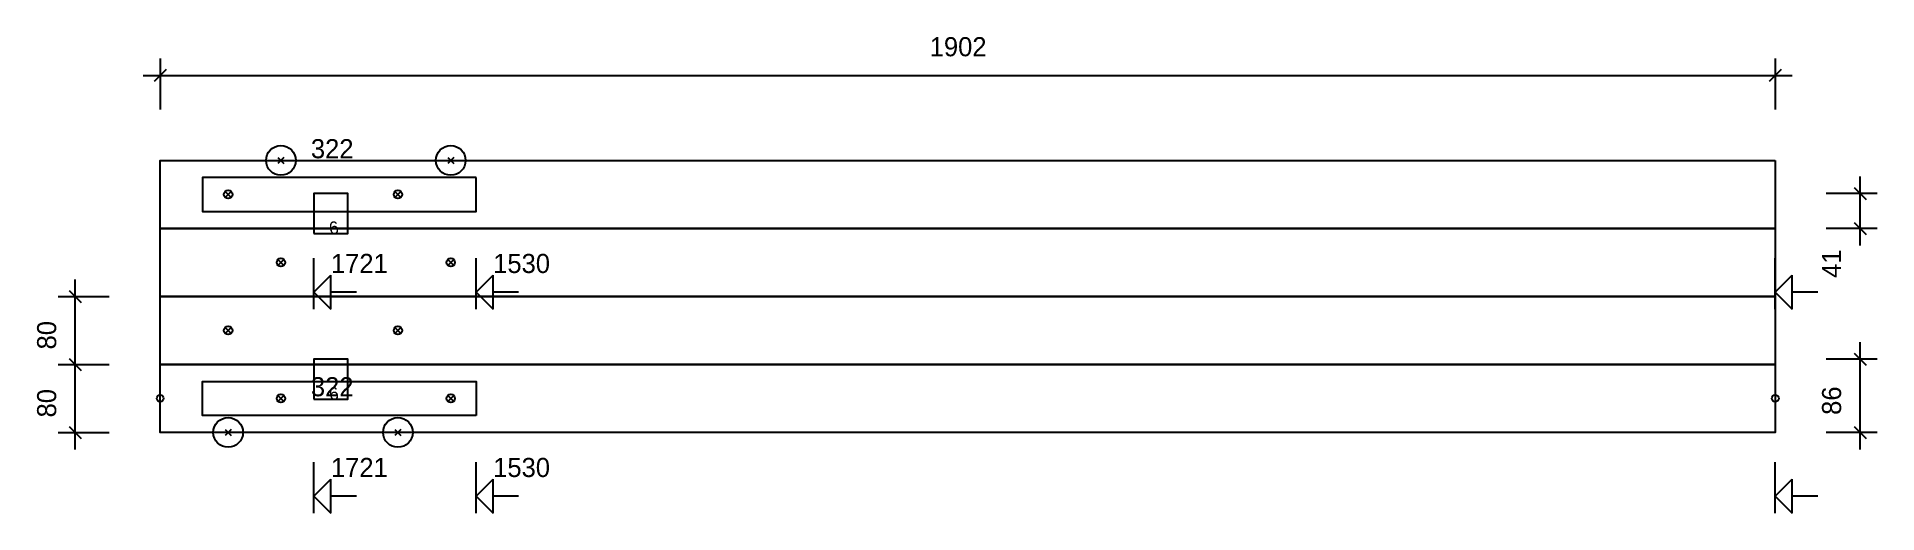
# Model space of a CAD drawing. Header units: millimetres. Extents: x -145 to 2022, y -95 to 465.
import ezdxf
from ezdxf.enums import TextEntityAlignment as Align

# ---------------------------------------------------------------- set-up
doc = ezdxf.new("R2010")
doc.units = ezdxf.units.MM
for name, color, linetype in [('1_SP1-2L', 7, 'CONTINUOUS'), ('CONTOUR', 7, 'CONTINUOUS'), ('CUT_STEP', 7, 'CONTINUOUS'), ('CUT_STEPTEXT', 7, 'CONTINUOUS'), ('CUT_VANGTENON', 7, 'CONTINUOUS'), ('DIMLINES', 7, 'CONTINUOUS'), ('DIMLINESTEXT', 7, 'CONTINUOUS'), ('DRILLINGS', 7, 'CONTINUOUS')]:
    doc.layers.add(name, color=color, linetype=linetype)

msp = doc.modelspace()

# ---------------------------------------------------------------- linework, layer by layer
at = {"layer": '1_SP1-2L', "color": 0}
for centre in [(0, 40), (1902.347, 40)]:
    msp.add_circle(centre, 4, dxfattribs=at)
at = {"layer": 'CONTOUR', "color": 0, "linetype": '0'}
for points in [[(1902.347, 320), (1902.347, 240), (0, 240), (0, 320), (1902.347, 320)], [(1902.347, 240), (1902.347, 160), (0, 160), (0, 240), (1902.347, 240)], [(1902.347, 160), (1902.347, 80), (0, 80), (0, 160), (1902.347, 160)], [(1902.347, 80), (1902.347, 0), (0, 0), (0, 80), (1902.347, 80)]]:
    msp.add_lwpolyline(points, dxfattribs=at)
at = {"layer": 'CUT_STEP', "color": 1, "linetype": '1'}
for points in [[(181.097, 234), (201.097, 234), (221.097, 234), (221.097, 240), (221.097, 275), (221.097, 281), (181.097, 281), (181.097, 275), (181.097, 240), (181.097, 234)], [(181.097, 39), (201.097, 39), (221.097, 39), (221.097, 45), (221.097, 80), (221.097, 86), (181.097, 86), (181.097, 80), (181.097, 45), (181.097, 39)]]:
    msp.add_lwpolyline(points, dxfattribs=at)
at = {"layer": 'CUT_VANGTENON', "color": 1, "linetype": '1'}
for points in [[(372.205, 300), (211.103, 300), (50, 300), (50, 260), (372.205, 260), (372.205, 300)], [(372.205, 20), (211.103, 20), (50, 20), (50, 60), (372.205, 60), (372.205, 20)]]:
    msp.add_lwpolyline(points, dxfattribs=at)
at = {"layer": 'DIMLINES', "color": 0}
for p, q in [((0, 440), (0, 380)), ((1902.347, 440), (1902.347, 380)), ((-20, 420), (1922.347, 420)), ((7.071, 427.071), (-7.071, 412.929)), ((1909.418, 427.071), (1895.276, 412.929)), ((1995.276, 288.071), (2009.418, 273.929)), ((2002.347, 220), (2002.347, 301)), ((2022.347, 281), (1962.347, 281)), ((2022.347, 240), (1962.347, 240)), ((1995.276, 247.071), (2009.418, 232.929)), ((181.097, 145), (181.097, 205)), ((372.205, 145), (372.205, 205)), ((1902.347, 145), (1902.347, 205)), ((-100, 60), (-100, 180)), ((181.097, 165), (201.097, 185)), ((201.097, 145), (201.097, 185)), ((372.205, 165), (392.205, 185)), ((392.205, 145), (392.205, 185)), ((1902.347, 165), (1922.347, 185)), ((1922.347, 145), (1922.347, 185)), ((-120, 160), (-60, 160)), ((-107.071, 167.071), (-92.929, 152.929)), ((181.097, 165), (201.097, 145)), ((231.097, 165), (201.097, 165)), ((372.205, 165), (392.205, 145)), ((422.205, 165), (392.205, 165)), ((1902.347, 165), (1922.347, 145)), ((1952.347, 165), (1922.347, 165)), ((-107.071, 87.071), (-92.929, 72.929)), ((-107.071, 87.071), (-92.929, 72.929)), ((-100, -20), (-100, 100)), ((1995.276, 93.071), (2009.418, 78.929)), ((2002.347, -20), (2002.347, 106)), ((-120, 80), (-60, 80)), ((-120, 80), (-60, 80)), ((2022.347, 86), (1962.347, 86)), ((-120, 0), (-60, 0)), ((-107.071, 7.071), (-92.929, -7.071)), ((2022.347, 0), (1962.347, 0)), ((1995.276, 7.071), (2009.418, -7.071)), ((181.097, -95), (181.097, -35)), ((372.205, -95), (372.205, -35)), ((1902.347, -95), (1902.347, -35)), ((181.097, -75), (201.097, -55)), ((201.097, -95), (201.097, -55)), ((372.205, -75), (392.205, -55)), ((392.205, -95), (392.205, -55)), ((1902.347, -75), (1922.347, -55)), ((1922.347, -95), (1922.347, -55)), ((181.097, -75), (201.097, -95)), ((231.097, -75), (201.097, -75)), ((372.205, -75), (392.205, -95)), ((422.205, -75), (392.205, -75)), ((1902.347, -75), (1922.347, -95)), ((1952.347, -75), (1922.347, -75))]:
    msp.add_line(p, q, dxfattribs=at)
at = {"layer": 'DRILLINGS', "color": 3}
for p, q in [((145.741, 323.536), (138.67, 316.464)), ((138.671, 323.536), (145.74, 316.464)), ((345.741, 323.536), (338.67, 316.464)), ((338.671, 323.536), (345.74, 316.464)), ((83.536, 283.536), (76.464, 276.464)), ((76.466, 283.536), (83.534, 276.464)), ((283.536, 283.536), (276.464, 276.464)), ((276.466, 283.536), (283.534, 276.464)), ((145.741, 203.536), (138.67, 196.464)), ((138.671, 203.536), (145.74, 196.464)), ((345.741, 203.536), (338.67, 196.464)), ((338.671, 203.536), (345.74, 196.464)), ((83.536, 123.536), (76.464, 116.464)), ((76.466, 123.536), (83.534, 116.464)), ((283.536, 123.536), (276.464, 116.464)), ((276.466, 123.536), (283.534, 116.464)), ((145.741, 43.536), (138.67, 36.464)), ((138.671, 43.536), (145.74, 36.464)), ((345.741, 43.536), (338.67, 36.464)), ((338.671, 43.536), (345.74, 36.464)), ((83.536, 3.536), (76.464, -3.536)), ((76.466, 3.536), (83.534, -3.536)), ((283.536, 3.536), (276.464, -3.536)), ((276.466, 3.536), (283.534, -3.536))]:
    msp.add_line(p, q, dxfattribs=at)
for centre, radius in [((142.205, 320), 17.5), ((342.205, 320), 17.5), ((80, 280), 5), ((280, 280), 5), ((142.205, 200), 5), ((342.205, 200), 5), ((80, 120), 5), ((280, 120), 5), ((142.205, 40), 5), ((342.205, 40), 5), ((80, 0), 17.5), ((280, 0), 17.5)]:
    msp.add_circle(centre, radius, dxfattribs=at)

# ---------------------------------------------------------------- texts
at = {"layer": 'CUT_STEPTEXT'}
for p in [(211.097, 234), (211.097, 39)]:
    msp.add_text('9', height=15, rotation=188, dxfattribs=at).set_placement(p, align=Align.TOP_LEFT)
at = {"layer": 'DIMLINESTEXT'}
for s, p in [('1902', (906.37, 465)), ('322', (177.5, 345)), ('1721', (201.097, 210)), ('1530', (392.205, 210)), ('322', (177.5, 65)), ('1721', (201.097, -30)), ('1530', (392.205, -30))]:
    msp.add_text(s, height=22.5, dxfattribs=at).set_placement(p, align=Align.TOP_LEFT)
for s, p in [('41', (1957.347, 181.697)), ('80', (-145, 97.598)), ('80', (-145, 17.598)), ('86', (1957.347, 20.598))]:
    msp.add_text(s, height=22.5, rotation=90, dxfattribs=at).set_placement(p, align=Align.TOP_LEFT)

doc.saveas('drawing.dxf')
